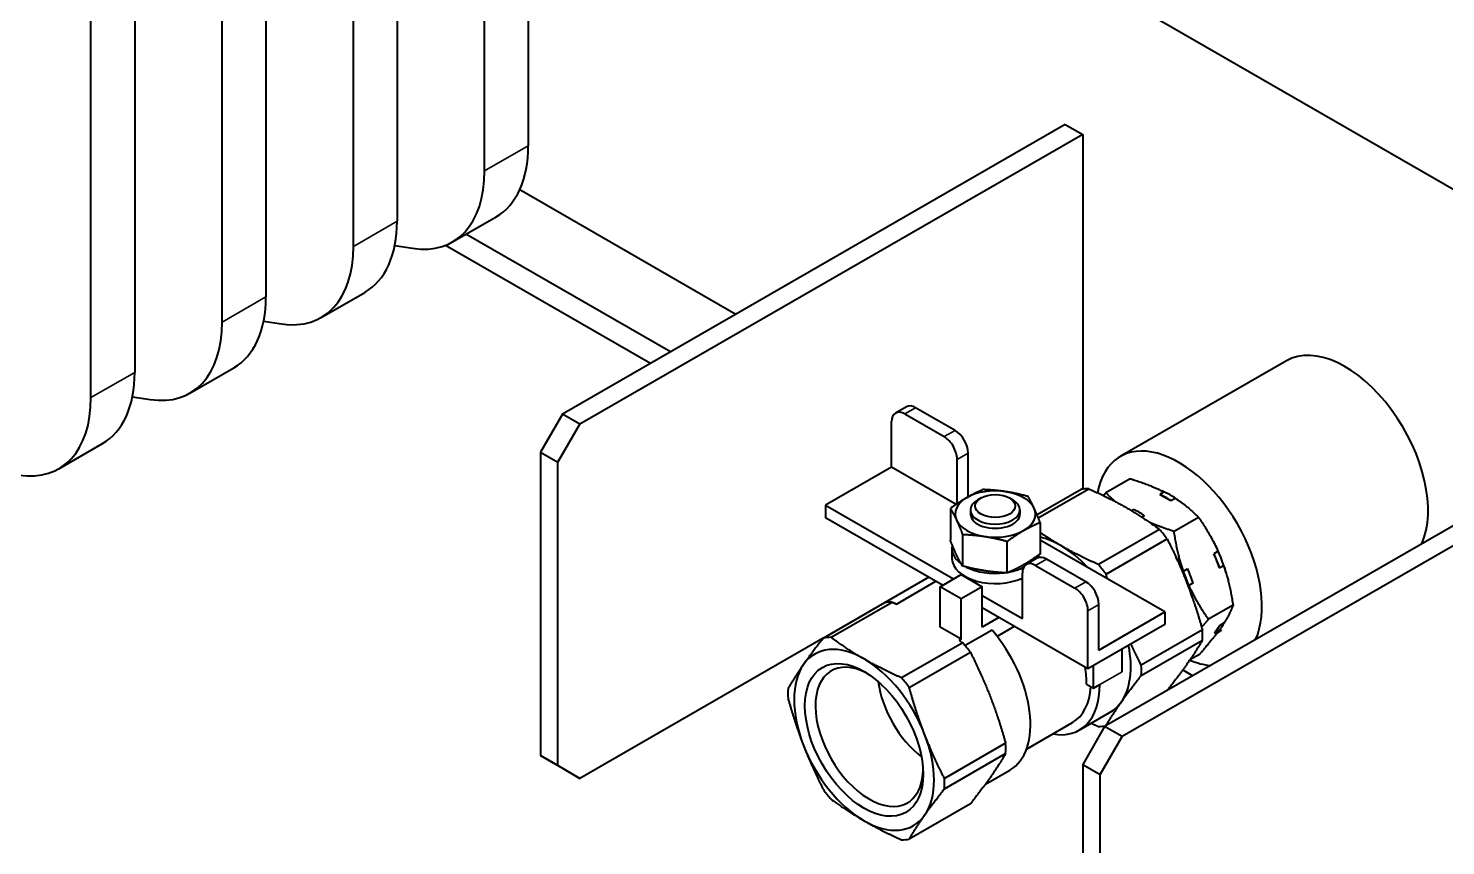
# Model space of a CAD drawing. Header units: millimetres. Extents: x 0 to 4205, y 0 to 2970.
# Drawn here: x 3736 to 3850.6, y 2243.6 to 2309.6 of the extents above; entities that cross this region are included whole.
import ezdxf

# ---------------------------------------------------------------- set-up
doc = ezdxf.new("R2010")
doc.units = ezdxf.units.MM
doc.header["$LTSCALE"] = 5
doc.layers.add('가시적인 것(ISO)', color=3, linetype='Continuous', lineweight=40)
doc.layers.add('가시적인 좁은 것(ISO)', color=3, linetype='Continuous', lineweight=35)

msp = doc.modelspace()

# ---------------------------------------------------------------- linework, layer by layer
at = {"layer": '가시적인 것(ISO)'}
for p, q in [((3878.1355, 2281.06), (3736.7141, 2362.4992)), ((3741.0275, 2279.7654), (3741.0275, 2360.0153)), ((3744.563, 2357.9793), (3744.563, 2281.8014)), ((3751.6341, 2285.8734), (3751.6341, 2353.9073)), ((3755.1696, 2351.8714), (3755.1696, 2287.9094)), ((3762.2407, 2291.9813), (3762.2407, 2347.7994)), ((3765.7762, 2345.7634), (3765.7762, 2294.0173)), ((3772.8473, 2298.0892), (3772.8473, 2341.6915)), ((3776.3828, 2339.6555), (3776.3828, 2300.1252)), ((3819.7992, 2301.8405), (3779.1405, 2278.4268)), ((3819.7992, 2301.8405), (3821.2134, 2301.0261)), ((3821.2134, 2301.0261), (3780.5548, 2277.6124)), ((3821.2134, 2301.0261), (3821.2134, 2272.412)), ((3775.6992, 2296.578), (3793.1799, 2286.5115)), ((3770.2464, 2292.3469), (3773.7819, 2294.3829)), ((3765.5941, 2292.0582), (3767.0315, 2291.8353)), ((3769.7024, 2292.0839), (3786.2795, 2282.5378)), ((3787.8766, 2283.4575), (3771.3432, 2292.9785)), ((3759.6398, 2286.239), (3763.1753, 2288.2749)), ((3754.9875, 2285.9502), (3756.4249, 2285.7274)), ((3749.0332, 2280.131), (3752.5687, 2282.167)), ((3837.6858, 2282.7357), (3824.2508, 2274.999)), ((3744.3809, 2279.8423), (3745.8183, 2279.6194)), ((3779.1405, 2278.4268), (3777.3728, 2275.3649)), ((3780.5548, 2277.6124), (3779.1405, 2278.4268)), ((3806.9591, 2279.0264), (3806.0752, 2278.5174)), ((3806.8238, 2278.4438), (3810.0058, 2276.6114)), ((3810.8896, 2277.1204), (3807.7077, 2278.9528)), ((3778.787, 2274.5505), (3780.5548, 2277.6124)), ((3805.7631, 2274.1493), (3805.7631, 2277.8283)), ((3738.4266, 2274.0231), (3741.9621, 2276.0591)), ((3863.6398, 2276.5944), (3822.9812, 2253.1806)), ((3777.3728, 2275.3649), (3778.787, 2274.5505)), ((3777.3728, 2275.3649), (3777.3728, 2250.8385)), ((3811.9503, 2271.7396), (3811.9503, 2275.2833)), ((3865.054, 2275.78), (3824.3954, 2252.3662)), ((3778.787, 2250.0241), (3778.787, 2274.5505)), ((3805.7631, 2274.1493), (3800.4245, 2271.075)), ((3810.9896, 2271.1396), (3805.7631, 2274.1493)), ((3811.0664, 2271.1917), (3811.0664, 2274.7743)), ((3825.0656, 2273.2155), (3823.0897, 2272.0777)), ((3812.9949, 2271.6657), (3812.7227, 2271.5077)), ((3815.2898, 2271.6657), (3815.562, 2271.5077)), ((3821.0947, 2272.3452), (3817.5245, 2270.2893)), ((3817.6243, 2270.047), (3821.7138, 2272.402)), ((3821.2134, 2272.412), (3821.0988, 2272.346)), ((3827.7927, 2272.1431), (3827.451, 2271.9463)), ((3827.451, 2271.9463), (3828.3368, 2271.4442)), ((3828.3368, 2271.4442), (3828.6785, 2271.641)), ((3800.4245, 2271.075), (3810.7793, 2265.112)), ((3800.4245, 2271.075), (3800.4245, 2270.0531)), ((3810.5174, 2270.8051), (3810.5174, 2268.2457)), ((3812.1423, 2270.6964), (3812.1423, 2270.3559)), ((3816.1423, 2270.6964), (3816.1423, 2270.3559)), ((3825.1559, 2270.6247), (3825.3297, 2270.7248)), ((3826.2155, 2270.2226), (3825.9999, 2270.0985)), ((3809.892, 2264.6011), (3800.4245, 2270.0531)), ((3817.7672, 2269.6865), (3817.7672, 2267.1271)), ((3827.4202, 2269.1159), (3822.4807, 2266.2714)), ((3830.5767, 2270.0912), (3828.6009, 2268.9534)), ((3811.4887, 2268.7177), (3811.4887, 2266.1583)), ((3815.1136, 2265.599), (3815.1136, 2268.1584)), ((3827.8602, 2262.4425), (3817.7672, 2268.2546)), ((3823.0999, 2265.5015), (3828.0394, 2268.346)), ((3810.6423, 2267.5763), (3810.6423, 2266.7587)), ((3817.5304, 2266.7901), (3816.6465, 2266.2811)), ((3817.6423, 2267.0365), (3817.6423, 2266.8377)), ((3832.1631, 2267.3498), (3831.8214, 2267.153)), ((3831.8214, 2267.153), (3832.2702, 2266.0115)), ((3817.395, 2266.2076), (3820.577, 2264.3752)), ((3821.4609, 2264.8842), (3818.2789, 2266.7166)), ((3829.3583, 2265.7346), (3829.7001, 2265.9314)), ((3832.2702, 2266.0115), (3832.6119, 2266.2083)), ((3808.7708, 2265.2467), (3805.1889, 2263.1841)), ((3806.147, 2263.0834), (3809.3373, 2264.9205)), ((3809.6876, 2264.4833), (3811.3846, 2265.4606)), ((3811.3846, 2265.4606), (3813.0817, 2264.4833)), ((3816.3344, 2261.9131), (3816.3344, 2265.5921)), ((3830.1489, 2264.79), (3829.8072, 2264.5932)), ((3811.3846, 2263.5061), (3809.6876, 2264.4833)), ((3809.6876, 2261.2131), (3809.6876, 2264.4833)), ((3813.0817, 2264.4833), (3811.3846, 2263.5061)), ((3811.3846, 2260.2359), (3811.3846, 2263.5061)), ((3813.0817, 2261.2131), (3813.0817, 2264.4833)), ((3813.0817, 2263.7862), (3816.3344, 2261.9131)), ((3805.1848, 2263.1833), (3800.2452, 2260.3388)), ((3800.8644, 2260.3956), (3805.8039, 2263.2401)), ((3821.6377, 2257.8372), (3813.0817, 2262.7643)), ((3821.6377, 2257.8372), (3821.6377, 2262.5381)), ((3822.5215, 2259.3681), (3822.5215, 2263.0471)), ((3822.5215, 2259.3681), (3827.8602, 2262.4425)), ((3827.8602, 2262.4425), (3827.8602, 2261.4205)), ((3833.3693, 2262.9895), (3831.3935, 2261.8517)), ((3811.3846, 2260.2359), (3809.6876, 2261.2131)), ((3814.4285, 2261.9887), (3813.0817, 2261.2131)), ((3815.6811, 2261.2674), (3814.2983, 2260.4711)), ((3827.8602, 2261.4205), (3821.6377, 2257.8372)), ((3832.3013, 2261.3623), (3831.8643, 2260.723)), ((3832.643, 2261.5591), (3832.3013, 2261.3623)), ((3800.2429, 2260.3359), (3780.5548, 2248.9982)), ((3811.5103, 2259.954), (3806.5708, 2257.1095)), ((3811.3846, 2260.2359), (3811.2382, 2260.1516)), ((3813.8847, 2260.9759), (3811.7065, 2259.7216)), ((3830.8926, 2260.9892), (3825.9531, 2258.1447)), ((3825.9531, 2257.3181), (3830.8926, 2260.1626)), ((3831.8643, 2260.723), (3832.206, 2260.9198)), ((3832.4329, 2260.9635), (3832.0703, 2260.7358)), ((3807.19, 2256.3396), (3812.1295, 2259.1841)), ((3824.3954, 2257.6046), (3824.3954, 2259.4253)), ((3830.6508, 2259.0121), (3829.8806, 2258.5686)), ((3822.0973, 2256.2812), (3822.0973, 2258.1019)), ((3829.3098, 2257.7583), (3830.1201, 2257.2917)), ((3821.5316, 2256.6069), (3822.0973, 2256.2812)), ((3822.0973, 2256.2812), (3822.6024, 2256.5721)), ((3820.9378, 2252.897), (3823.4379, 2254.3367)), ((3816.6791, 2251.3677), (3820.387, 2253.5029)), ((3822.9812, 2253.1806), (3821.2134, 2250.1188)), ((3824.3954, 2252.3662), (3822.9812, 2253.1806)), ((3822.6276, 2249.3044), (3824.3954, 2252.3662)), ((3778.787, 2250.0241), (3777.3728, 2250.8385)), ((3777.3728, 2250.8385), (3779.1405, 2249.8126)), ((3814.9827, 2251.8273), (3810.0432, 2248.9828)), ((3810.0432, 2248.1562), (3814.9827, 2251.0007)), ((3780.5548, 2248.9982), (3778.787, 2250.0241)), ((3779.1405, 2249.8126), (3780.5548, 2248.9982)), ((3813.3496, 2248.5272), (3815.3314, 2249.6684)), ((3821.2134, 2250.1188), (3822.6276, 2249.3044)), ((3821.2134, 2250.1188), (3821.2134, 2225.5924)), ((3822.6276, 2224.778), (3822.6276, 2249.3044)), ((3812.1295, 2246.93), (3807.19, 2244.0855))]:
    msp.add_line(p, q, dxfattribs=at)
for centre, major_axis, ratio, start_param, end_param in [((3767.544, 2305.2152), (6.2379, -10.8323), 0.57809312, 0, 0.78733187), ((3764.0085, 2303.1792), (6.2379, -10.8323), 0.57809312, 5.8487867, 7.07051718), ((3756.9374, 2299.1072), (6.2379, -10.8323), 0.57809312, 0, 0.78733187), ((3753.4019, 2297.0713), (6.2379, -10.8323), 0.57809312, 5.8487867, 7.07051718), ((3746.3308, 2292.9993), (6.2379, -10.8323), 0.57809312, 0, 0.78733187), ((3742.7953, 2290.9633), (6.2379, -10.8323), 0.57809312, 5.8487867, 7.07051718), ((3842.4266, 2274.5032), (-4.7408, 8.2325), 0.57809312, 3.53511223, 6.28318531), ((3735.7242, 2286.8914), (6.2379, -10.8323), 0.57809312, 0, 0.78733187), ((3732.1887, 2284.8554), (6.2379, -10.8323), 0.57809312, 5.8487867, 7.07051718), ((3806.8238, 2277.2175), (-0.7485, 1.2999), 0.57809312, 5.49972085, 7.07051718), ((3807.7077, 2277.7265), (-0.7485, 1.2999), 0.57809312, 5.49972085, 6.28318531), ((3810.8896, 2275.8941), (-0.7485, 1.2999), 0.57809312, 3.92892453, 5.49972085), ((3810.0058, 2275.3851), (0.7485, -1.2999), 0.57809312, 0.78733187, 2.3581282), ((3828.9916, 2266.7665), (-4.7408, 8.2325), 0.57809312, 3.53511223, 6.87312003), ((3814.1423, 2270.3559), (-3.25, 0), 0.5758617, 5.49778714, 6.54498469), ((3814.1423, 2270.3559), (3.25, 0), 0.5758617, 1.30899694, 2.35619449), ((3814.1423, 2270.6964), (2, 0), 0.5758617, 2.36004704, 7.06473092), ((3814.1423, 2270.3559), (3.25, 0), 0.5758617, 0.26179939, 1.30899694), ((3824.567, 2264.2186), (-4.4713, 7.7646), 0.57809312, 5.96686696, 6.07977229), ((3827.9309, 2266.1557), (-3.3829, 5.8746), 0.57809312, 5.4149432, 5.60000471), ((3828.2845, 2266.3593), (-3.3829, 5.8746), 0.57809312, 5.35692789, 5.6421575), ((3814.1423, 2270.3559), (2, 0), 0.5758617, 3.14159265, 6.28318531), ((3814.1423, 2270.3559), (3.25, 0), 0.5758617, 5.49778714, 6.54498469), ((3825.8096, 2264.9341), (3.3829, -5.8746), 0.57809312, 2.27335054, 2.45841206), ((3814.1423, 2270.3559), (-3.25, 0), 0.5758617, 0.26179939, 1.30899694), ((3824.567, 2264.2186), (4.4713, -7.7646), 0.57809312, 1.77807676, 1.89098209), ((3814.1423, 2270.3559), (-3.25, 0), 0.5758617, 1.30899694, 2.35619449), ((3819.4456, 2261.2693), (3.9923, -6.9327), 0.57809312, 2.3581282, 2.65936491), ((3828.2845, 2266.3593), (-3.3829, 5.8746), 0.57809312, 4.27447128, 4.67260202), ((3814.1423, 2267.5763), (-3.5, 0), 0.5758617, 6.14702365, 6.94941259), ((3814.1423, 2267.5763), (3.5, 0), 0.5758617, 5.78055546, 5.93401932), ((3818.2789, 2265.4903), (-0.7485, 1.2999), 0.57809312, 5.49972085, 6.28318531), ((3819.4456, 2261.2693), (3.9923, -6.9327), 0.57809312, 1.95603982, 2.3581282), ((3825.4679, 2264.7373), (3.3829, -5.8746), 0.57809312, 1.41121451, 1.60517901), ((3827.9309, 2266.1557), (-3.3829, 5.8746), 0.57809312, 4.36774565, 4.55280716), ((3814.1423, 2266.7587), (-3.5, 0), 0.5758617, 0, 2.24758735), ((3814.1423, 2267.5763), (-3.5, 0), 0.5758617, 0.83950418, 1.78942542), ((3814.1423, 2267.5763), (-3.5, 0), 0.5758617, 1.90179185, 2.28447089), ((3817.395, 2264.9813), (-0.7485, 1.2999), 0.57809312, 5.49972085, 7.07051718), ((3819.6275, 2261.3741), (4.4713, -7.7646), 0.57809312, 1.77807676, 1.89098209), ((3825.456, 2264.7305), (3.3829, -5.8746), 0.57809312, 1.08435323, 1.58607405), ((3825.8096, 2264.9341), (3.3829, -5.8746), 0.57809312, 1.22615299, 1.41121451), ((3821.4609, 2263.6579), (-0.7485, 1.2999), 0.57809312, 3.92892453, 5.49972085), ((3825.4679, 2264.7373), (3.3829, -5.8746), 0.57809312, 1.06602868, 1.22615299), ((3820.577, 2263.1489), (0.7485, -1.2999), 0.57809312, 0.78733187, 2.3581282), ((3808.6571, 2255.0566), (-4.4713, 7.7646), 0.57809312, 5.96686696, 6.07977229), ((3827.9309, 2266.1557), (3.3829, -5.8746), 0.57809312, 0.17895544, 0.36401696), ((3828.2845, 2266.3593), (3.3829, -5.8746), 0.57809312, 0.16788162, 0.3775318), ((3803.7176, 2252.2122), (-4.4713, 7.7646), 0.57809312, 5.96686696, 6.07977229), ((3808.6571, 2255.0566), (4.4713, -7.7646), 0.57809312, 1.77807676, 1.89098209), ((3811.3391, 2256.6011), (3.9923, -6.9327), 0.57809312, 0, 1.89136286), ((3824.567, 2264.2186), (4.4713, -7.7646), 0.57809312, 0.73087921, 0.84378454), ((3803.5357, 2252.1074), (-3.9923, 6.9327), 0.57809312, 5.49972085, 6.5469184), ((3819.4456, 2261.2693), (3.9923, -6.9327), 0.57809312, 0.2637331, 1.03733674), ((3803.5357, 2252.1074), (-3.9923, 6.9327), 0.57809312, 0.2637331, 1.31093065), ((3803.9598, 2252.3516), (3.0734, -5.3371), 0.57809312, 2.40165165, 7.02312631), ((3803.5357, 2252.1074), (3.9923, -6.9327), 0.57809312, 1.31093065, 2.3581282), ((3816.4404, 2259.5387), (-3.593, 6.2394), 0.57809312, 3.92892453, 4.15010243), ((3819.6275, 2261.3741), (4.4713, -7.7646), 0.57809312, 0.73087921, 0.84378454), ((3828.9916, 2266.7665), (4.7408, -8.2325), 0.57809312, 5.63147048, 5.88966573), ((3808.839, 2255.1614), (-2.9659, 5.1504), 0.57809312, 0.94125782, 2.20033484), ((3803.7176, 2252.2122), (4.4713, -7.7646), 0.57809312, 1.77807676, 1.89098209), ((3816.9456, 2259.8296), (3.9923, -6.9327), 0.57809312, 5.8321585, 7.07051718), ((3803.7176, 2252.2122), (-4.4713, 7.7646), 0.57809312, 0.73087921, 0.84378454), ((3816.794, 2259.7423), (3.593, -6.2394), 0.57809312, 0, 0.71810019), ((3819.4456, 2261.2693), (3.9923, -6.9327), 0.57809312, 0, 0.2637331), ((3819.6275, 2261.3741), (4.4713, -7.7646), 0.57809312, 5.96686696, 6.07900013), ((3803.5357, 2252.1074), (3.9923, -6.9327), 0.57809312, 0.2637331, 1.31093065), ((3803.5357, 2252.1074), (-3.9923, 6.9327), 0.57809312, 1.31093065, 2.3581282), ((3808.6571, 2255.0566), (4.4713, -7.7646), 0.57809312, 0.73087921, 0.84378454), ((3803.7176, 2252.2122), (4.4713, -7.7646), 0.57809312, 0.73087921, 0.84378454), ((3803.7176, 2252.2122), (-4.4713, 7.7646), 0.57809312, 1.77807676, 1.89098209), ((3803.5357, 2252.1074), (3.9923, -6.9327), 0.57809312, 5.49972085, 6.5469184), ((3803.7176, 2252.2122), (4.4713, -7.7646), 0.57809312, 5.96686696, 6.07977229)]:
    msp.add_ellipse(centre, major_axis=major_axis, ratio=ratio, start_param=start_param, end_param=end_param, dxfattribs=at)
for centre, major_axis, ratio in [((3814.1423, 2271.01), (1.6165, 0), 0.5758617), ((3803.5357, 2252.1074), (3.3727, -5.8568), 0.57809312)]:
    msp.add_ellipse(centre, major_axis=major_axis, ratio=ratio, dxfattribs=at)
for points, weights in [([(3825.0656, 2273.2155), (3826.6595, 2272.7199), (3827.7927, 2272.1431)], [1.00007075032, 1.03163894694, 1.01059853484]), ([(3811.8442, 2271.6793), (3811.2285, 2271.3247), (3810.5174, 2270.8051)], [1, 1.04314139574, 1.01001874936]), ([(3813.171, 2272.3332), (3812.46, 2272.0339), (3811.8442, 2271.6793)], [1.01001874936, 1.04314139574, 1]), ([(3814.9835, 2272.1637), (3814.1423, 2272.2935), (3813.171, 2272.3332)], [1, 1.04314139574, 1.01001874936]), ([(3816.7959, 2271.7739), (3815.8247, 2272.0339), (3814.9835, 2272.1637)], [1.01001874936, 1.04314139574, 1]), ([(3817.2816, 2270.8403), (3817.0562, 2271.3247), (3816.7959, 2271.7739)], [1, 1.04314139574, 1.01001874936]), ([(3821.7138, 2272.402), (3823.4031, 2271.6387), (3824.7489, 2270.8637)], [1, 1.0295630141, 1]), ([(3823.0897, 2272.0777), (3822.9873, 2271.9614), (3822.8899, 2271.8493)], [1.00007075032, 1.00332146198, 1.00601432784]), ([(3823.862, 2271.3539), (3823.4683, 2271.6875), (3823.0897, 2272.0777)], [1.01735774056, 1.01341309669, 1.00007075032]), ([(3828.6785, 2271.641), (3829.6969, 2270.9981), (3830.5767, 2270.0912)], [1.01059853484, 1.03163894694, 1.00007075032]), ([(3810.5174, 2270.8051), (3810.7777, 2270.3559), (3811.0031, 2269.8715)], [1.01001874936, 1.04314139574, 1]), ([(3817.7672, 2269.6865), (3817.507, 2270.3559), (3817.2816, 2270.8403)], [1.01001874936, 1.04314139574, 1]), ([(3824.7489, 2270.8637), (3826.0948, 2270.0886), (3827.4202, 2269.1159)], [1, 1.0295630141, 1]), ([(3811.0031, 2269.8715), (3811.2285, 2269.3871), (3811.4887, 2268.7177)], [1, 1.04314139574, 1.01001874936]), ([(3816.4404, 2269.0325), (3817.0562, 2269.3871), (3817.7672, 2269.6865)], [1, 1.04314139574, 1.01001874936]), ([(3828.6009, 2268.9534), (3827.5107, 2269.2924), (3826.6545, 2269.6607)], [1.00007075032, 1.02144848079, 1.01870048114]), ([(3830.5767, 2270.0912), (3831.5606, 2268.703), (3832.1631, 2267.3498)], [1.00007075032, 1.03163894694, 1.01059853484]), ([(3811.0031, 2267.0919), (3810.7777, 2267.5763), (3810.5174, 2268.2457)], [1, 1.04314139574, 1.01001874936]), ([(3811.4887, 2268.7177), (3812.46, 2268.6779), (3813.3012, 2268.5482)], [1.01001874936, 1.04314139574, 1]), ([(3813.3012, 2268.5482), (3814.1423, 2268.4184), (3815.1136, 2268.1584)], [1, 1.04314139574, 1.01001874936]), ([(3815.1136, 2268.1584), (3815.8247, 2268.6779), (3816.4404, 2269.0325)], [1.01001874936, 1.04314139574, 1]), ([(3819.4456, 2267.8097), (3818.591, 2268.3019), (3817.7672, 2268.8578)], [1, 1.01857264702, 1.01380916084]), ([(3828.0394, 2268.346), (3828.975, 2266.5074), (3829.6479, 2264.7723)], [1, 1.0295630141, 1]), ([(3829.3583, 2265.7346), (3828.8706, 2267.1539), (3828.6009, 2268.9534)], [1.01059853484, 1.03163894694, 1.00007075032]), ([(3811.4887, 2266.1583), (3811.2285, 2266.6075), (3811.0031, 2267.0919)], [1.01001874936, 1.04314139574, 1]), ([(3817.7672, 2267.1271), (3817.0562, 2266.6075), (3816.4404, 2266.2529)], [1.01001874936, 1.04314139574, 1]), ([(3822.4807, 2266.2714), (3820.7915, 2267.0347), (3819.4456, 2267.8097)], [1, 1.0295630141, 1]), ([(3813.3012, 2265.7685), (3812.46, 2265.8983), (3811.4887, 2266.1583)], [1, 1.04314139574, 1.01001874936]), ([(3815.1136, 2265.599), (3814.1423, 2265.6387), (3813.3012, 2265.7685)], [1.01001874936, 1.04314139574, 1]), ([(3816.4404, 2266.2529), (3815.8247, 2265.8983), (3815.1136, 2265.599)], [1, 1.04314139574, 1.01001874936]), ([(3832.6119, 2266.2083), (3833.0997, 2264.789), (3833.3693, 2262.9895)], [1.01059853484, 1.03163894694, 1.00007075032]), ([(3823.2075, 2265.1218), (3823.1535, 2265.3094), (3823.0999, 2265.5015)], [1.00490778905, 1.00270059516, 1]), ([(3829.6479, 2264.7723), (3830.3208, 2263.0373), (3830.8926, 2260.9892)], [1, 1.0295630141, 1]), ([(3831.3935, 2261.8517), (3830.4097, 2263.24), (3829.8072, 2264.5932)], [1.00007075032, 1.03163894694, 1.01059853484]), ([(3805.8039, 2263.2401), (3805.9781, 2263.1614), (3806.147, 2263.0834)], [2.70379755074, 2.71967206274, 2.73399320319]), ([(3833.3693, 2262.9895), (3833.1163, 2262.3025), (3832.643, 2261.5591)], [1.00007075032, 1.03163894694, 1.01059853484]), ([(3830.8328, 2261.2018), (3831.0923, 2261.5097), (3831.3935, 2261.8517)], [1.01442637908, 1.00969187883, 1.00007075032]), ([(3800.2452, 2260.3388), (3799.3097, 2259.1588), (3798.6367, 2258.1987)], [1, 1.0295630141, 1]), ([(3803.5357, 2258.6478), (3802.1899, 2259.4228), (3800.8644, 2260.3956)], [1, 1.0295630141, 1]), ([(3811.2382, 2260.1516), (3811.3737, 2260.0543), (3811.5103, 2259.954)], [2.73399320319, 2.71967206274, 2.70379755074]), ([(3830.8926, 2260.1626), (3830.3208, 2259.192), (3829.6479, 2258.232)], [1, 1.0295630141, 1]), ([(3832.206, 2260.9198), (3831.618, 2260.1104), (3830.6508, 2259.0121)], [1.01059853484, 1.03163894694, 1.00007075032]), ([(3812.1295, 2259.1841), (3813.0651, 2257.3455), (3813.738, 2255.6104)], [1, 1.0295630141, 1]), ([(3825.9531, 2258.1447), (3825.5074, 2259.0207), (3825.1314, 2259.8491)], [1, 1.01386985073, 1.01472528022]), ([(3798.6367, 2258.1987), (3797.9638, 2257.2387), (3797.392, 2256.2681)], [1, 1.0295630141, 1]), ([(3806.5708, 2257.1095), (3804.8816, 2257.8728), (3803.5357, 2258.6478)], [1, 1.0295630141, 1]), ([(3829.6479, 2258.232), (3828.9758, 2257.273), (3828.0418, 2256.0948)], [1, 1.02952683138, 1.00007227687]), ([(3824.3446, 2255.178), (3825.0175, 2256.1381), (3825.9531, 2257.3181)], [1, 1.0295630141, 1]), ([(3797.392, 2255.4415), (3797.9638, 2253.3935), (3798.6367, 2251.6584)], [1, 1.0295630141, 1]), ([(3808.4347, 2252.5565), (3807.7618, 2254.2916), (3807.19, 2256.3396)], [1, 1.0295630141, 1]), ([(3813.738, 2255.6104), (3814.4109, 2253.8753), (3814.9827, 2251.8273)], [1, 1.0295630141, 1]), ([(3823.1013, 2253.2498), (3823.6725, 2254.2191), (3824.3446, 2255.178)], [1.00007227687, 1.02952683138, 1]), ([(3821.9066, 2253.4549), (3822.1863, 2253.3237), (3822.4807, 2253.1906)], [1.00834747135, 1.00502934093, 1]), ([(3810.0432, 2248.9828), (3809.1076, 2250.8214), (3808.4347, 2252.5565)], [1, 1.0295630141, 1]), ([(3798.6367, 2251.6584), (3799.3097, 2249.9233), (3800.2452, 2248.0847)], [1, 1.0295630141, 1]), ([(3814.9827, 2251.0007), (3814.4109, 2250.0301), (3813.738, 2249.0701)], [1, 1.0295630141, 1]), ([(3813.738, 2249.0701), (3813.0651, 2248.11), (3812.1295, 2246.93)], [1, 1.0295630141, 1]), ([(3800.8644, 2247.3148), (3802.1899, 2246.3421), (3803.5357, 2245.567)], [1, 1.0295630141, 1]), ([(3808.4347, 2246.0161), (3809.1076, 2246.9762), (3810.0432, 2248.1562)], [1, 1.0295630141, 1]), ([(3803.5357, 2245.567), (3804.8816, 2244.792), (3806.5708, 2244.0287)], [1, 1.0295630141, 1]), ([(3807.19, 2244.0855), (3807.7618, 2245.056), (3808.4347, 2246.0161)], [1, 1.0295630141, 1])]:
    msp.add_rational_spline(points, weights, degree=2, dxfattribs=at)
at = {"layer": '가시적인 좁은 것(ISO)'}
for p, q in [((3776.3828, 2300.1252), (3772.8473, 2298.0892)), ((3765.7762, 2294.0173), (3762.2407, 2291.9813)), ((3755.1696, 2287.9094), (3751.6341, 2285.8734)), ((3744.563, 2281.8014), (3741.0275, 2279.7654)), ((3806.8238, 2278.4438), (3807.7077, 2278.9528)), ((3810.8896, 2277.1204), (3810.0058, 2276.6114)), ((3811.0664, 2274.7743), (3811.9503, 2275.2833)), ((3817.395, 2266.2076), (3818.2789, 2266.7166)), ((3821.4609, 2264.8842), (3820.577, 2264.3752)), ((3821.6377, 2262.5381), (3822.5215, 2263.0471)), ((3822.6024, 2256.5721), (3824.3954, 2257.6046))]:
    msp.add_line(p, q, dxfattribs=at)

doc.saveas('drawing.dxf')
